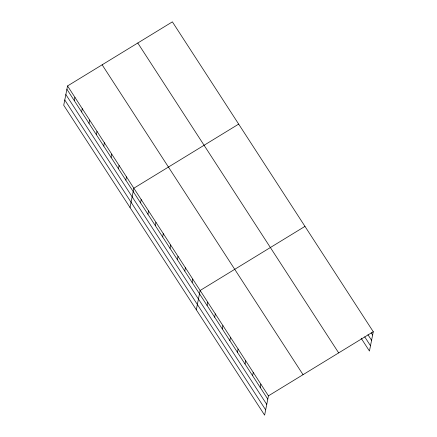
<?xml version="1.0" encoding="UTF-8"?>
<svg xmlns="http://www.w3.org/2000/svg" width="437" height="437" viewBox="0 0 437 437"><rect width="100%" height="100%" fill="white"/><g stroke="black" fill="none" stroke-linecap="round" stroke-linejoin="round"><path stroke-width="0.66" d="M67.549 85.952L63.726 105.262L264.62 415.15L268.444 395.84L67.549 85.952L172.38 21.85L373.274 331.738L369.451 351.048L361.137 338.222M74.263 100.608L74.918 97.32M81.632 111.97L82.282 108.682M88.995 123.332L89.651 120.044M96.364 134.694L97.014 131.406M103.727 146.056L104.383 142.768M111.096 157.418L111.746 154.13M118.46 168.78L119.11 165.492M125.829 180.142L126.479 176.854M130.024 207.526L133.842 188.216L238.673 124.113M140.561 202.872L141.211 199.578M147.925 214.234L148.575 210.94M155.293 225.596L155.943 222.307M162.657 236.958L163.307 233.669M170.026 248.32L170.676 245.031M177.389 259.682L178.039 256.393M184.758 271.044L185.408 267.755M192.122 282.406L192.772 279.117M196.317 309.789L200.141 290.479L304.971 226.377M207.078 305.474L207.728 302.186M214.665 317.186L215.321 313.892M222.258 328.892L222.908 325.603M229.846 340.598L230.496 337.309M237.433 352.304L238.089 349.016M245.026 364.01L245.676 360.722M252.613 375.716L253.263 372.428M260.206 387.422L260.856 384.134M268.444 395.84L373.274 331.738M371.177 332.797L372.624 335.026M367.959 334.737L371.576 340.314M364.715 336.84L370.5 345.76M137.786 43.006L338.68 352.894M102.143 64.802L303.038 374.689M66.899 89.246L267.794 399.134M65.85 94.529L266.745 404.416M64.774 99.975L265.669 409.862"/></g></svg>
